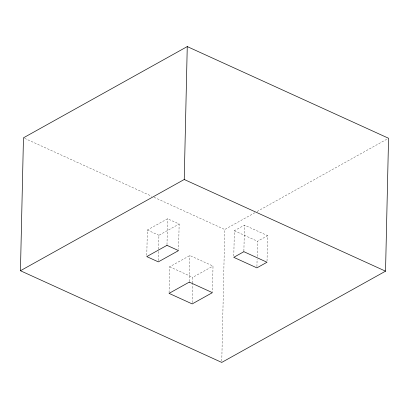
<?xml version="1.0" encoding="UTF-8"?>
<svg xmlns="http://www.w3.org/2000/svg" width="409" height="409" viewBox="0 0 409 409"><rect width="100%" height="100%" fill="white"/><g stroke="black" fill="none" stroke-linecap="round" stroke-linejoin="round"><path stroke-width="0.31" stroke-dasharray="2.04 1.53" d="M146.78 255.339L147.358 230.022L167.578 218.759L179.147 224.025L178.569 249.342M158.349 260.605L158.595 249.848M158.61 249.214L158.922 235.287L179.147 224.025M166.99 244.705L167.578 218.759M169.07 292.742L169.658 266.796L189.878 255.528L213.017 266.07L212.424 292.016M189.29 281.479L189.878 255.528M192.22 302.65L192.649 283.662M192.665 283.028L192.792 277.333L213.017 266.07M221.775 361.147L224.761 229.505L254.843 212.746M233.79 256.065L234.362 230.748L244.475 225.114L267.614 235.656L267.036 260.968M243.887 251.065L244.475 225.114M256.929 266.602L257.097 259.009M257.159 256.474L257.501 241.284L267.614 235.656M257.072 211.504L387.435 138.881M234.362 230.748L257.501 241.284M24.627 138.354L151.667 196.213M153.988 197.271L224.761 229.505M147.358 230.022L158.922 235.287M169.658 266.796L192.792 277.333"/><path stroke-width="0.61" d="M20.45 270.738L23.466 137.823L187.256 46.58L388.55 138.262L385.534 271.177L221.744 362.42L20.45 270.738L184.239 179.495L385.534 271.177M184.239 179.495L187.256 46.58M166.974 245.339L146.754 256.601L158.324 261.872L178.544 250.61L166.974 245.339M189.275 282.113L169.055 293.376L192.189 303.913L212.414 292.65L189.275 282.113M243.871 251.699L233.759 257.333L256.898 267.869L267.011 262.235L243.871 251.699"/></g></svg>
